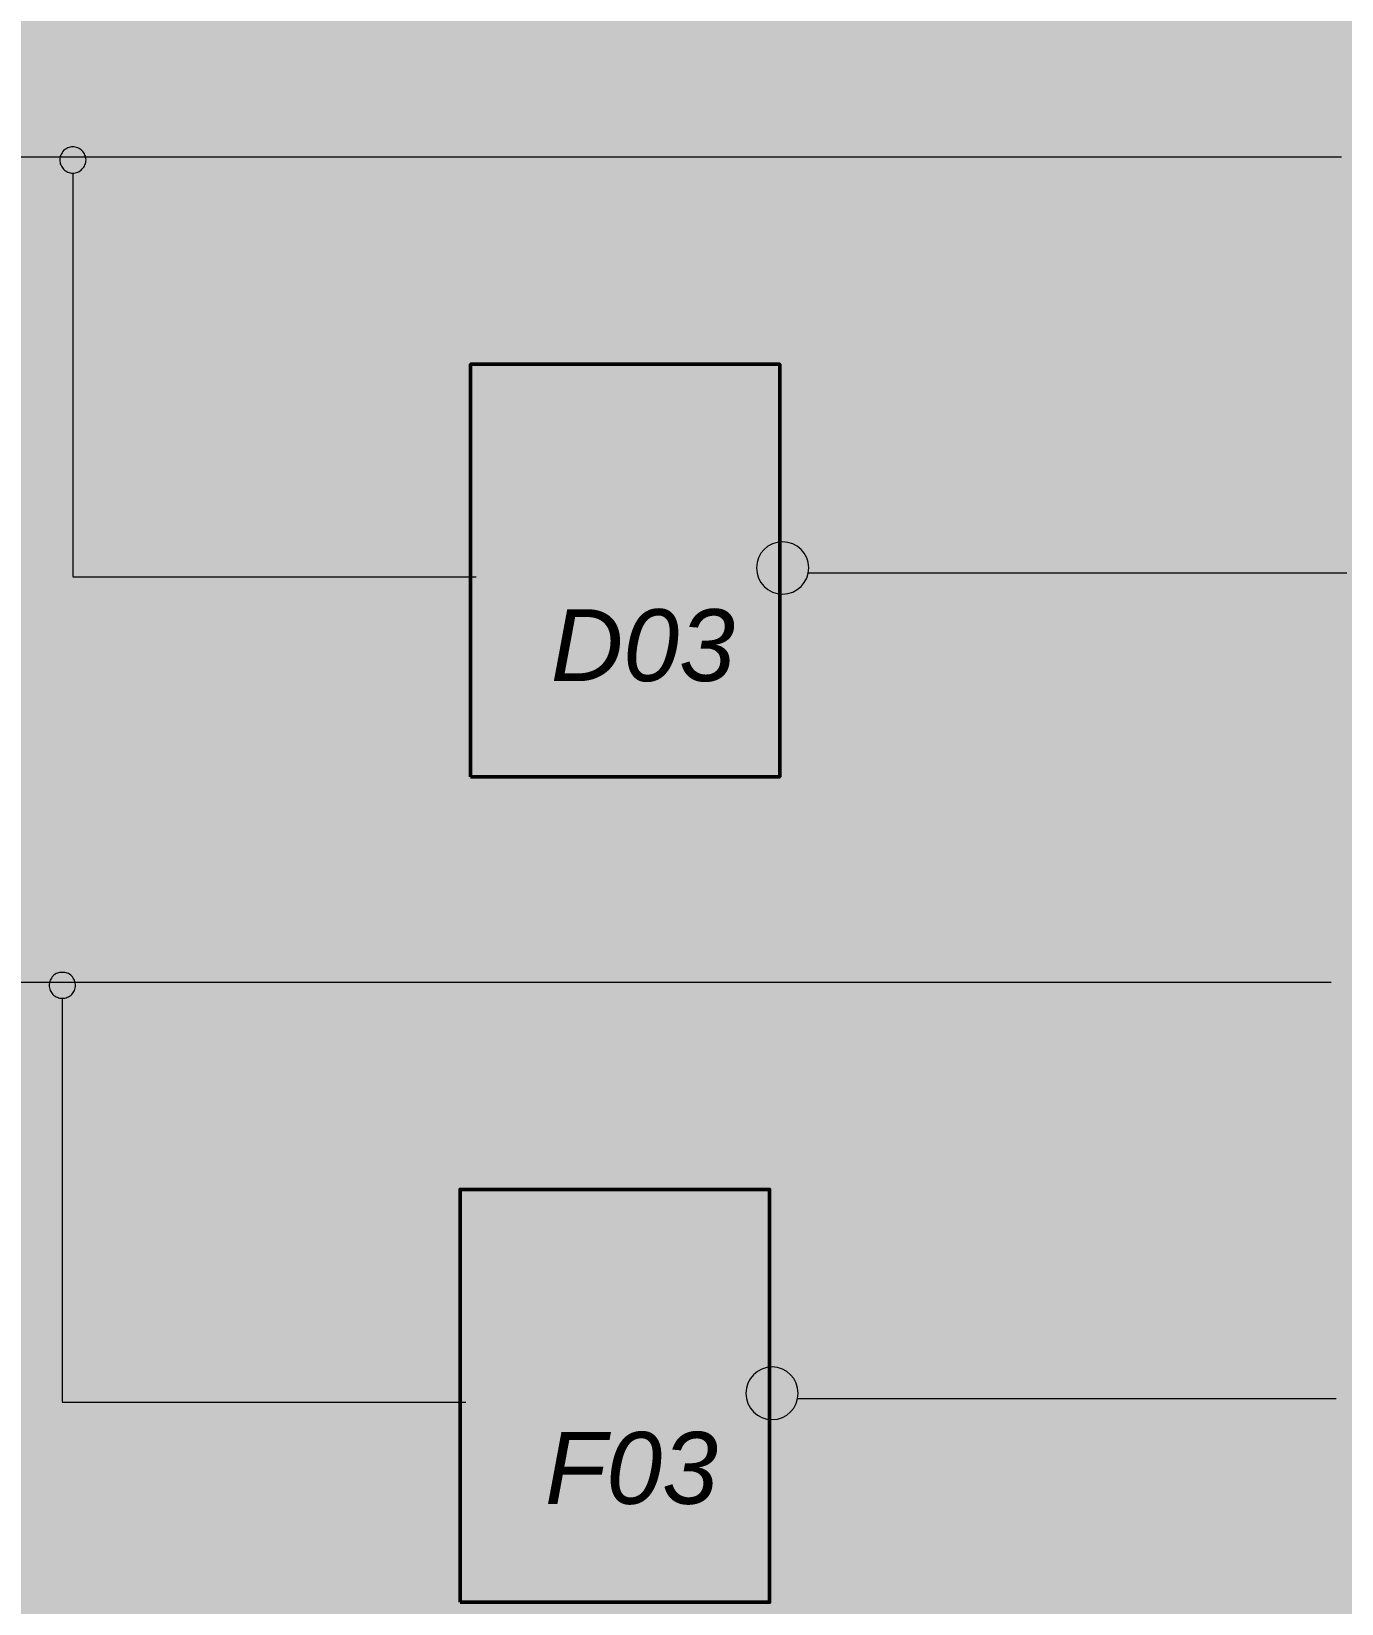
# Model space of a CAD drawing. Header units: millimetres. Extents: x 0 to 295, y 2 to 210.
# Drawn here: x 37 to 99.9, y 45 to 120.5 of the extents above; entities that cross this region are included whole.
import ezdxf

# ---------------------------------------------------------------- set-up
doc = ezdxf.new("R2010")
doc.units = ezdxf.units.MM
doc.header["$MEASUREMENT"] = 0
doc.layers.get('0').update_dxf_attribs({"linetype": 'CONTINUOUS'})
doc.styles.add('Arial$201', font='ariali.ttf', dxfattribs={"oblique": 15, "height": 6.045128})

msp = doc.modelspace()

# ---------------------------------------------------------------- hatches: boundary and pattern name
at = {"true_color": 0xffffff}
for points in [[(-0.131, 210.23), (-0.131, 1.772), (294.435, 1.772), (294.435, 210.23)], [(-0.131, 210.23), (-0.131, 2.034), (294.435, 2.034), (294.435, 210.23)], [(58.084, 104.558), (58.084, 84.749), (72.941, 84.749), (72.941, 104.558)], [(57.575, 64.923), (57.575, 45.097), (72.449, 45.097), (72.449, 64.923)]]:
    msp.add_hatch(color=0, dxfattribs=at).paths.add_polyline_path(points)
at = {"true_color": 0x000007}
h = msp.add_hatch(color=0, dxfattribs=at)
edge = h.paths.add_edge_path()
edge.add_line((94.898, 116.332), (95.243, 116.381))
edge.add_spline(control_points=[(95.243, 116.381), (95.275, 116.168), (95.325, 116.021), (95.423, 115.939), (95.423, 115.939), (95.505, 115.857), (95.62, 115.807), (95.767, 115.807), (95.767, 115.807), (95.948, 115.807), (96.095, 115.873), (96.227, 116.004), (96.227, 116.004), (96.358, 116.119), (96.423, 116.266), (96.423, 116.43), (96.423, 116.43), (96.423, 116.578), (96.374, 116.693), (96.276, 116.775), (96.276, 116.775), (96.177, 116.873), (96.046, 116.922), (95.882, 116.922), (95.882, 116.922), (95.866, 116.922), (95.833, 116.922), (95.767, 116.906)], knot_values=[0, 0, 0, 0, 0.035714, 0.035714, 0.035714, 0.035714, 0.071429, 0.071429, 0.071429, 0.071429, 0.107143, 0.107143, 0.107143, 0.107143, 0.142857, 0.142857, 0.142857, 0.142857, 0.178571, 0.178571, 0.178571, 0.178571, 0.214286, 0.214286, 0.214286, 0.214286, 1, 1, 1, 1], degree=3, periodic=0)
edge.add_line((95.767, 116.906), (95.833, 117.218))
edge.add_spline(control_points=[(95.833, 117.218), (95.866, 117.201), (95.899, 117.201), (95.931, 117.201), (95.931, 117.201), (96.145, 117.201), (96.292, 117.25), (96.407, 117.349), (96.407, 117.349), (96.505, 117.447), (96.571, 117.578), (96.571, 117.71), (96.571, 117.71), (96.571, 117.841), (96.522, 117.956), (96.44, 118.054), (96.44, 118.054), (96.341, 118.136), (96.227, 118.185), (96.095, 118.185), (96.095, 118.185), (95.981, 118.185), (95.866, 118.136), (95.767, 118.054), (95.767, 118.054), (95.653, 117.956), (95.587, 117.824), (95.571, 117.66)], knot_values=[0, 0, 0, 0, 0.035714, 0.035714, 0.035714, 0.035714, 0.071429, 0.071429, 0.071429, 0.071429, 0.107143, 0.107143, 0.107143, 0.107143, 0.142857, 0.142857, 0.142857, 0.142857, 0.178571, 0.178571, 0.178571, 0.178571, 0.214286, 0.214286, 0.214286, 0.214286, 1, 1, 1, 1], degree=3, periodic=0)
edge.add_line((95.571, 117.66), (95.21, 117.726))
edge.add_spline(control_points=[(95.21, 117.726), (95.275, 117.956), (95.39, 118.152), (95.538, 118.283), (95.538, 118.283), (95.702, 118.398), (95.899, 118.464), (96.128, 118.464), (96.128, 118.464), (96.358, 118.464), (96.554, 118.398), (96.702, 118.251), (96.702, 118.251), (96.85, 118.12), (96.915, 117.939), (96.915, 117.726), (96.915, 117.726), (96.915, 117.578), (96.882, 117.447), (96.8, 117.332), (96.8, 117.332), (96.718, 117.218), (96.604, 117.119), (96.44, 117.054), (96.44, 117.054), (96.554, 116.988), (96.636, 116.906), (96.702, 116.808), (96.702, 116.808), (96.751, 116.709), (96.784, 116.611), (96.784, 116.48), (96.784, 116.48), (96.784, 116.217), (96.686, 116.004), (96.489, 115.807), (96.489, 115.807), (96.292, 115.627), (96.063, 115.529), (95.8, 115.529), (95.8, 115.529), (95.538, 115.529), (95.325, 115.594), (95.161, 115.742), (95.161, 115.742), (94.997, 115.889), (94.915, 116.086), (94.898, 116.332)], knot_values=[0, 0, 0, 0, 0.020833, 0.020833, 0.020833, 0.020833, 0.041667, 0.041667, 0.041667, 0.041667, 0.0625, 0.0625, 0.0625, 0.0625, 0.083333, 0.083333, 0.083333, 0.083333, 0.104167, 0.104167, 0.104167, 0.104167, 0.125, 0.125, 0.125, 0.125, 0.145833, 0.145833, 0.145833, 0.145833, 0.166667, 0.166667, 0.166667, 0.166667, 0.1875, 0.1875, 0.1875, 0.1875, 0.208333, 0.208333, 0.208333, 0.208333, 0.229167, 0.229167, 0.229167, 0.229167, 1, 1, 1, 1], degree=3, periodic=0)
h = msp.add_hatch(color=0, dxfattribs=at)
edge = h.paths.add_edge_path()
edge.add_spline(control_points=[(39.602, 114.381), (39.602, 114.299), (39.586, 114.217), (39.553, 114.135), (39.553, 114.135), (39.52, 114.053), (39.471, 113.987), (39.406, 113.938), (39.406, 113.938), (39.356, 113.872), (39.291, 113.823), (39.209, 113.79), (39.209, 113.79), (39.127, 113.758), (39.045, 113.741), (38.963, 113.741), (38.963, 113.741), (38.881, 113.741), (38.799, 113.758), (38.733, 113.79), (38.733, 113.79), (38.651, 113.823), (38.586, 113.872), (38.52, 113.938), (38.52, 113.938), (38.471, 113.987), (38.422, 114.053), (38.389, 114.135), (38.389, 114.135), (38.356, 114.217), (38.34, 114.299), (38.34, 114.381), (38.34, 114.381), (38.34, 114.463), (38.356, 114.545), (38.389, 114.61), (38.389, 114.61), (38.422, 114.692), (38.471, 114.758), (38.52, 114.823), (38.52, 114.823), (38.586, 114.889), (38.651, 114.922), (38.733, 114.955), (38.733, 114.955), (38.799, 114.987), (38.881, 115.004), (38.963, 115.004), (38.963, 115.004), (39.045, 115.004), (39.127, 114.987), (39.209, 114.955), (39.209, 114.955), (39.291, 114.922), (39.356, 114.889), (39.406, 114.823), (39.406, 114.823), (39.471, 114.758), (39.52, 114.692), (39.553, 114.61), (39.553, 114.61), (39.586, 114.545), (39.602, 114.463), (39.602, 114.381)], knot_values=[0, 0, 0, 0, 0.015625, 0.015625, 0.015625, 0.015625, 0.03125, 0.03125, 0.03125, 0.03125, 0.046875, 0.046875, 0.046875, 0.046875, 0.0625, 0.0625, 0.0625, 0.0625, 0.078125, 0.078125, 0.078125, 0.078125, 0.09375, 0.09375, 0.09375, 0.09375, 0.109375, 0.109375, 0.109375, 0.109375, 0.125, 0.125, 0.125, 0.125, 0.140625, 0.140625, 0.140625, 0.140625, 0.15625, 0.15625, 0.15625, 0.15625, 0.171875, 0.171875, 0.171875, 0.171875, 0.1875, 0.1875, 0.1875, 0.1875, 0.203125, 0.203125, 0.203125, 0.203125, 0.21875, 0.21875, 0.21875, 0.21875, 0.234375, 0.234375, 0.234375, 0.234375, 1, 1, 1, 1], degree=3, periodic=0)
for points in [[(65.315, 98.966), (65.758, 101.131), (65.758, 101.131), (65.733, 101.112), (65.707, 101.094), (65.681, 101.076), (65.654, 101.058), (65.626, 101.041), (65.598, 101.024), (65.568, 101.007), (65.538, 100.99), (65.507, 100.973), (65.476, 100.957), (65.443, 100.941), (65.41, 100.926), (65.375, 100.91), (65.34, 100.896), (65.304, 100.881), (65.267, 100.867), (65.23, 100.853), (65.191, 100.84), (65.151, 100.827), (65.11, 100.815), (65.069, 100.803), (65.026, 100.791), (64.983, 100.78), (64.938, 100.77), (64.938, 100.77), (65.004, 101.081), (65.004, 101.081), (65.026, 101.092), (65.049, 101.102), (65.071, 101.112), (65.093, 101.123), (65.115, 101.133), (65.136, 101.143), (65.158, 101.154), (65.18, 101.165), (65.201, 101.175), (65.223, 101.186), (65.245, 101.197), (65.266, 101.209), (65.288, 101.22), (65.309, 101.231), (65.331, 101.243), (65.352, 101.255), (65.374, 101.267), (65.396, 101.28), (65.418, 101.292), (65.44, 101.305), (65.462, 101.319), (65.484, 101.332), (65.506, 101.346), (65.528, 101.36), (65.528, 101.36), (65.549, 101.374), (65.569, 101.389), (65.588, 101.403), (65.608, 101.416), (65.627, 101.43), (65.645, 101.443), (65.664, 101.457), (65.682, 101.47), (65.699, 101.483), (65.716, 101.496), (65.733, 101.509), (65.75, 101.522), (65.766, 101.535), (65.782, 101.548), (65.798, 101.56), (65.813, 101.573), (65.828, 101.585), (65.842, 101.598), (65.856, 101.61), (65.87, 101.623), (65.884, 101.635), (65.897, 101.647), (65.91, 101.659), (65.922, 101.672), (65.928, 101.678), (65.934, 101.684), (65.941, 101.691), (65.947, 101.698), (65.953, 101.705), (65.959, 101.712), (65.965, 101.719), (65.971, 101.726), (65.977, 101.733), (65.984, 101.741), (65.99, 101.748), (65.996, 101.756), (66.002, 101.764), (66.008, 101.771), (66.014, 101.779), (66.02, 101.787), (66.027, 101.795), (66.033, 101.803), (66.039, 101.811), (66.045, 101.819), (66.051, 101.828), (66.057, 101.836), (66.063, 101.844), (66.07, 101.852), (66.266, 101.852), (65.66, 98.966), (65.315, 98.966), (65.66, 98.966)], [(64.807, 59.429), (65.266, 61.61), (65.266, 61.61), (65.241, 61.592), (65.215, 61.574), (65.188, 61.556), (65.161, 61.538), (65.132, 61.52), (65.103, 61.503), (65.073, 61.486), (65.042, 61.469), (65.01, 61.452), (64.977, 61.435), (64.944, 61.419), (64.909, 61.403), (64.874, 61.387), (64.838, 61.372), (64.801, 61.357), (64.763, 61.342), (64.725, 61.327), (64.685, 61.313), (64.645, 61.299), (64.603, 61.285), (64.561, 61.271), (64.518, 61.258), (64.474, 61.246), (64.43, 61.233), (64.43, 61.233), (64.495, 61.561), (64.495, 61.561), (64.518, 61.569), (64.54, 61.578), (64.563, 61.587), (64.585, 61.596), (64.608, 61.606), (64.63, 61.616), (64.653, 61.626), (64.675, 61.637), (64.697, 61.648), (64.72, 61.659), (64.742, 61.67), (64.764, 61.682), (64.786, 61.694), (64.808, 61.706), (64.83, 61.718), (64.851, 61.731), (64.873, 61.744), (64.894, 61.757), (64.916, 61.77), (64.937, 61.784), (64.958, 61.798), (64.979, 61.811), (65, 61.826), (65.02, 61.84), (65.02, 61.84), (65.042, 61.854), (65.064, 61.868), (65.085, 61.882), (65.106, 61.896), (65.126, 61.909), (65.146, 61.923), (65.165, 61.936), (65.184, 61.949), (65.202, 61.962), (65.22, 61.975), (65.237, 61.987), (65.254, 62), (65.27, 62.012), (65.286, 62.024), (65.301, 62.036), (65.315, 62.048), (65.329, 62.059), (65.343, 62.07), (65.356, 62.082), (65.369, 62.093), (65.381, 62.103), (65.392, 62.114), (65.403, 62.125), (65.414, 62.135), (65.42, 62.141), (65.426, 62.148), (65.432, 62.154), (65.438, 62.161), (65.444, 62.168), (65.451, 62.175), (65.457, 62.182), (65.463, 62.19), (65.469, 62.197), (65.475, 62.205), (65.481, 62.213), (65.487, 62.221), (65.494, 62.229), (65.5, 62.238), (65.506, 62.246), (65.512, 62.255), (65.518, 62.264), (65.524, 62.273), (65.531, 62.283), (65.537, 62.292), (65.543, 62.302), (65.549, 62.312), (65.555, 62.322), (65.561, 62.332), (65.774, 62.332), (65.168, 59.429), (64.807, 59.429), (65.168, 59.429)]]:
    msp.add_hatch(color=0, dxfattribs=at).paths.add_polyline_path(points)
h = msp.add_hatch(color=0, dxfattribs=at)
h.paths.add_polyline_path([(95.882, 94.932), (96.03, 95.67), (94.865, 95.67), (94.931, 96.014), (96.554, 97.818), (96.833, 97.818), (96.456, 95.982), (96.866, 95.982), (96.8, 95.67), (96.391, 95.67), (96.243, 94.932)])
h.paths.add_polyline_path([(96.095, 95.982), (96.358, 97.179), (95.275, 95.982)])
at = {"true_color": 0xffffff}
h = msp.add_hatch(color=0, dxfattribs=at)
edge = h.paths.add_edge_path()
edge.add_spline(control_points=[(71.826, 94.784), (71.826, 95.473), (72.383, 96.031), (73.072, 96.031), (73.072, 96.031), (73.777, 96.031), (74.334, 95.473), (74.334, 94.784), (74.334, 94.784), (74.334, 94.079), (73.777, 93.522), (73.072, 93.522), (73.072, 93.522), (72.383, 93.522), (71.826, 94.079), (71.826, 94.784)], knot_values=[0, 0, 0, 0, 0.0625, 0.0625, 0.0625, 0.0625, 0.125, 0.125, 0.125, 0.125, 0.1875, 0.1875, 0.1875, 0.1875, 1, 1, 1, 1], degree=3, periodic=0)
at = {"true_color": 0x000007}
h = msp.add_hatch(color=0, dxfattribs=at)
edge = h.paths.add_edge_path()
edge.add_line((94.455, 76.877), (94.816, 76.91))
edge.add_spline(control_points=[(94.816, 76.91), (94.816, 76.861), (94.816, 76.828), (94.816, 76.812), (94.816, 76.812), (94.816, 76.73), (94.833, 76.648), (94.882, 76.549), (94.882, 76.549), (94.915, 76.467), (94.98, 76.402), (95.062, 76.352), (95.062, 76.352), (95.128, 76.303), (95.21, 76.287), (95.292, 76.287), (95.292, 76.287), (95.407, 76.287), (95.521, 76.32), (95.636, 76.402), (95.636, 76.402), (95.751, 76.467), (95.833, 76.582), (95.915, 76.73), (95.915, 76.73), (95.981, 76.877), (96.013, 77.025), (96.013, 77.156), (96.013, 77.156), (96.013, 77.32), (95.964, 77.451), (95.866, 77.55), (95.866, 77.55), (95.784, 77.648), (95.653, 77.697), (95.505, 77.697), (95.505, 77.697), (95.39, 77.697), (95.292, 77.664), (95.21, 77.615), (95.21, 77.615), (95.111, 77.566), (95.029, 77.5), (94.947, 77.402)], knot_values=[0, 0, 0, 0, 0.022727, 0.022727, 0.022727, 0.022727, 0.045455, 0.045455, 0.045455, 0.045455, 0.068182, 0.068182, 0.068182, 0.068182, 0.090909, 0.090909, 0.090909, 0.090909, 0.113636, 0.113636, 0.113636, 0.113636, 0.136364, 0.136364, 0.136364, 0.136364, 0.159091, 0.159091, 0.159091, 0.159091, 0.181818, 0.181818, 0.181818, 0.181818, 0.204545, 0.204545, 0.204545, 0.204545, 0.227273, 0.227273, 0.227273, 0.227273, 1, 1, 1, 1], degree=3, periodic=0)
edge.add_line((94.947, 77.402), (94.636, 77.418))
edge.add_line((94.636, 77.418), (95.062, 78.894))
edge.add_line((95.062, 78.894), (96.472, 78.894))
edge.add_line((96.472, 78.894), (96.407, 78.566))
edge.add_line((96.407, 78.566), (95.308, 78.566))
edge.add_line((95.308, 78.566), (95.095, 77.828))
edge.add_spline(control_points=[(95.095, 77.828), (95.177, 77.894), (95.259, 77.943), (95.341, 77.96), (95.341, 77.96), (95.439, 77.992), (95.521, 78.009), (95.62, 78.009), (95.62, 78.009), (95.833, 78.009), (96.013, 77.943), (96.161, 77.796), (96.161, 77.796), (96.292, 77.648), (96.374, 77.451), (96.374, 77.189), (96.374, 77.189), (96.374, 76.976), (96.325, 76.762), (96.227, 76.582), (96.227, 76.582), (96.128, 76.402), (95.997, 76.254), (95.817, 76.156), (95.817, 76.156), (95.653, 76.057), (95.472, 75.992), (95.275, 75.992), (95.275, 75.992), (95.111, 75.992), (94.964, 76.041), (94.833, 76.107), (94.833, 76.107), (94.701, 76.188), (94.619, 76.287), (94.554, 76.418), (94.554, 76.418), (94.488, 76.549), (94.455, 76.68), (94.455, 76.812), (94.455, 76.812), (94.455, 76.828), (94.455, 76.844), (94.455, 76.877)], knot_values=[0, 0, 0, 0, 0.022727, 0.022727, 0.022727, 0.022727, 0.045455, 0.045455, 0.045455, 0.045455, 0.068182, 0.068182, 0.068182, 0.068182, 0.090909, 0.090909, 0.090909, 0.090909, 0.113636, 0.113636, 0.113636, 0.113636, 0.136364, 0.136364, 0.136364, 0.136364, 0.159091, 0.159091, 0.159091, 0.159091, 0.181818, 0.181818, 0.181818, 0.181818, 0.204545, 0.204545, 0.204545, 0.204545, 0.227273, 0.227273, 0.227273, 0.227273, 1, 1, 1, 1], degree=3, periodic=0)
h = msp.add_hatch(color=0, dxfattribs=at)
edge = h.paths.add_edge_path()
edge.add_spline(control_points=[(39.094, 74.729), (39.094, 74.647), (39.078, 74.565), (39.045, 74.483), (39.045, 74.483), (39.012, 74.417), (38.963, 74.352), (38.914, 74.286), (38.914, 74.286), (38.848, 74.221), (38.783, 74.188), (38.701, 74.155), (38.701, 74.155), (38.619, 74.122), (38.553, 74.106), (38.455, 74.106), (38.455, 74.106), (38.373, 74.106), (38.291, 74.122), (38.225, 74.155), (38.225, 74.155), (38.143, 74.188), (38.077, 74.221), (38.012, 74.286), (38.012, 74.286), (37.963, 74.352), (37.913, 74.417), (37.881, 74.483), (37.881, 74.483), (37.848, 74.565), (37.831, 74.647), (37.831, 74.729), (37.831, 74.729), (37.831, 74.811), (37.848, 74.893), (37.881, 74.975), (37.881, 74.975), (37.913, 75.041), (37.963, 75.123), (38.012, 75.172), (38.012, 75.172), (38.077, 75.237), (38.143, 75.287), (38.225, 75.319), (38.225, 75.319), (38.291, 75.336), (38.373, 75.352), (38.455, 75.352), (38.455, 75.352), (38.553, 75.352), (38.619, 75.336), (38.701, 75.319), (38.701, 75.319), (38.783, 75.287), (38.848, 75.237), (38.914, 75.172), (38.914, 75.172), (38.963, 75.123), (39.012, 75.041), (39.045, 74.975), (39.045, 74.975), (39.078, 74.893), (39.094, 74.811), (39.094, 74.729)], knot_values=[0, 0, 0, 0, 0.015625, 0.015625, 0.015625, 0.015625, 0.03125, 0.03125, 0.03125, 0.03125, 0.046875, 0.046875, 0.046875, 0.046875, 0.0625, 0.0625, 0.0625, 0.0625, 0.078125, 0.078125, 0.078125, 0.078125, 0.09375, 0.09375, 0.09375, 0.09375, 0.109375, 0.109375, 0.109375, 0.109375, 0.125, 0.125, 0.125, 0.125, 0.140625, 0.140625, 0.140625, 0.140625, 0.15625, 0.15625, 0.15625, 0.15625, 0.171875, 0.171875, 0.171875, 0.171875, 0.1875, 0.1875, 0.1875, 0.1875, 0.203125, 0.203125, 0.203125, 0.203125, 0.21875, 0.21875, 0.21875, 0.21875, 0.234375, 0.234375, 0.234375, 0.234375, 1, 1, 1, 1], degree=3, periodic=0)
h = msp.add_hatch(color=0, dxfattribs=at)
edge = h.paths.add_edge_path()
edge.add_spline(control_points=[(94.98, 56.822), (95.079, 56.904), (95.177, 56.969), (95.275, 57.019), (95.275, 57.019), (95.374, 57.051), (95.472, 57.068), (95.571, 57.068), (95.571, 57.068), (95.8, 57.068), (95.981, 57.002), (96.112, 56.855), (96.112, 56.855), (96.259, 56.691), (96.325, 56.494), (96.325, 56.248), (96.325, 56.248), (96.325, 55.92), (96.227, 55.641), (96.013, 55.412), (96.013, 55.412), (95.833, 55.198), (95.603, 55.1), (95.341, 55.1), (95.341, 55.1), (95.111, 55.1), (94.915, 55.198), (94.751, 55.362), (94.751, 55.362), (94.587, 55.543), (94.505, 55.789), (94.505, 56.117), (94.505, 56.117), (94.505, 56.412), (94.554, 56.707), (94.669, 57.019), (94.669, 57.019), (94.734, 57.248), (94.833, 57.445), (94.947, 57.593), (94.947, 57.593), (95.079, 57.757), (95.193, 57.871), (95.325, 57.937), (95.325, 57.937), (95.456, 58.019), (95.603, 58.052), (95.767, 58.052), (95.767, 58.052), (95.964, 58.052), (96.128, 57.986), (96.243, 57.871), (96.243, 57.871), (96.374, 57.74), (96.44, 57.56), (96.456, 57.33)], knot_values=[0, 0, 0, 0, 0.017857, 0.017857, 0.017857, 0.017857, 0.035714, 0.035714, 0.035714, 0.035714, 0.053571, 0.053571, 0.053571, 0.053571, 0.071429, 0.071429, 0.071429, 0.071429, 0.089286, 0.089286, 0.089286, 0.089286, 0.107143, 0.107143, 0.107143, 0.107143, 0.125, 0.125, 0.125, 0.125, 0.142857, 0.142857, 0.142857, 0.142857, 0.160714, 0.160714, 0.160714, 0.160714, 0.178571, 0.178571, 0.178571, 0.178571, 0.196429, 0.196429, 0.196429, 0.196429, 0.214286, 0.214286, 0.214286, 0.214286, 0.232143, 0.232143, 0.232143, 0.232143, 1, 1, 1, 1], degree=3, periodic=0)
edge.add_line((96.456, 57.33), (96.128, 57.314))
edge.add_spline(control_points=[(96.128, 57.314), (96.112, 57.461), (96.063, 57.576), (95.997, 57.642), (95.997, 57.642), (95.931, 57.707), (95.849, 57.757), (95.735, 57.757), (95.735, 57.757), (95.636, 57.757), (95.521, 57.707), (95.423, 57.625), (95.423, 57.625), (95.308, 57.543), (95.226, 57.412), (95.144, 57.265), (95.144, 57.265), (95.062, 57.101), (95.013, 56.953), (94.98, 56.822)], knot_values=[0, 0, 0, 0, 0.05, 0.05, 0.05, 0.05, 0.1, 0.1, 0.1, 0.1, 0.15, 0.15, 0.15, 0.15, 0.2, 0.2, 0.2, 0.2, 1, 1, 1, 1], degree=3, periodic=0)
edge = h.paths.add_edge_path()
edge.add_spline(control_points=[(94.865, 55.969), (94.865, 55.805), (94.915, 55.658), (95.013, 55.559), (95.013, 55.559), (95.111, 55.444), (95.226, 55.379), (95.357, 55.379), (95.357, 55.379), (95.439, 55.379), (95.538, 55.428), (95.636, 55.494), (95.636, 55.494), (95.735, 55.559), (95.817, 55.658), (95.882, 55.789), (95.882, 55.789), (95.964, 55.936), (95.997, 56.068), (95.997, 56.215), (95.997, 56.215), (95.997, 56.379), (95.948, 56.527), (95.849, 56.625), (95.849, 56.625), (95.751, 56.74), (95.636, 56.789), (95.505, 56.789), (95.505, 56.789), (95.341, 56.789), (95.193, 56.707), (95.062, 56.559), (95.062, 56.559), (94.931, 56.395), (94.865, 56.199), (94.865, 55.969)], knot_values=[0, 0, 0, 0, 0.027778, 0.027778, 0.027778, 0.027778, 0.055556, 0.055556, 0.055556, 0.055556, 0.083333, 0.083333, 0.083333, 0.083333, 0.111111, 0.111111, 0.111111, 0.111111, 0.138889, 0.138889, 0.138889, 0.138889, 0.166667, 0.166667, 0.166667, 0.166667, 0.194444, 0.194444, 0.194444, 0.194444, 0.222222, 0.222222, 0.222222, 0.222222, 1, 1, 1, 1], degree=3, periodic=0)
at = {"true_color": 0xffffff}
h = msp.add_hatch(color=0, dxfattribs=at)
edge = h.paths.add_edge_path()
edge.add_spline(control_points=[(71.317, 55.133), (71.317, 55.822), (71.875, 56.395), (72.58, 56.395), (72.58, 56.395), (73.269, 56.395), (73.826, 55.822), (73.826, 55.133), (73.826, 55.133), (73.826, 54.428), (73.269, 53.87), (72.58, 53.87), (72.58, 53.87), (71.875, 53.87), (71.317, 54.428), (71.317, 55.133)], knot_values=[0, 0, 0, 0, 0.0625, 0.0625, 0.0625, 0.0625, 0.125, 0.125, 0.125, 0.125, 0.1875, 0.1875, 0.1875, 0.1875, 1, 1, 1, 1], degree=3, periodic=0)

# ---------------------------------------------------------------- linework, layer by layer
at = {"color": 0, "linetype": 'Continuous', "lineweight": 20, "true_color": 0x000007}
for points in [[(29.14, 114.528), (99.933, 114.528), (99.933, 114.528)], [(38.963, 113.741), (38.963, 94.374), (38.963, 94.374)], [(74.334, 94.538), (100.195, 94.538), (100.195, 94.538)], [(38.963, 94.358), (58.346, 94.358), (58.346, 94.358)], [(28.648, 74.877), (99.441, 74.877), (99.441, 74.877)], [(38.455, 74.106), (38.455, 54.739), (38.455, 54.739)], [(38.455, 54.706), (57.854, 54.706), (57.854, 54.706)], [(73.826, 54.887), (99.687, 54.887), (99.687, 54.887)]]:
    msp.add_lwpolyline(points, dxfattribs=at)
at = {"color": 0, "linetype": 'Continuous', "lineweight": 50, "true_color": 0x000007}
for points in [[(58.084, 84.749), (72.941, 84.749), (72.941, 104.558), (58.084, 104.558)], [(57.575, 45.097), (72.449, 45.097), (72.449, 64.923), (57.575, 64.923)]]:
    msp.add_lwpolyline(points, close=True, dxfattribs=at)
at = {"color": 0, "linetype": 'Continuous', "lineweight": 20, "true_color": 0x000007}
for points, knots in [([(39.602, 114.381), (39.602, 114.299), (39.586, 114.217), (39.553, 114.135), (39.553, 114.135), (39.52, 114.053), (39.471, 113.987), (39.406, 113.938), (39.406, 113.938), (39.356, 113.872), (39.291, 113.823), (39.209, 113.79), (39.209, 113.79), (39.127, 113.758), (39.045, 113.741), (38.963, 113.741), (38.963, 113.741), (38.881, 113.741), (38.799, 113.758), (38.733, 113.79), (38.733, 113.79), (38.651, 113.823), (38.586, 113.872), (38.52, 113.938), (38.52, 113.938), (38.471, 113.987), (38.422, 114.053), (38.389, 114.135), (38.389, 114.135), (38.356, 114.217), (38.34, 114.299), (38.34, 114.381), (38.34, 114.381), (38.34, 114.463), (38.356, 114.545), (38.389, 114.61), (38.389, 114.61), (38.422, 114.692), (38.471, 114.758), (38.52, 114.823), (38.52, 114.823), (38.586, 114.889), (38.651, 114.922), (38.733, 114.955), (38.733, 114.955), (38.799, 114.987), (38.881, 115.004), (38.963, 115.004), (38.963, 115.004), (39.045, 115.004), (39.127, 114.987), (39.209, 114.955), (39.209, 114.955), (39.291, 114.922), (39.356, 114.889), (39.406, 114.823), (39.406, 114.823), (39.471, 114.758), (39.52, 114.692), (39.553, 114.61), (39.553, 114.61), (39.586, 114.545), (39.602, 114.463), (39.602, 114.381)], [0, 0, 0, 0, 0.015625, 0.015625, 0.015625, 0.015625, 0.03125, 0.03125, 0.03125, 0.03125, 0.046875, 0.046875, 0.046875, 0.046875, 0.0625, 0.0625, 0.0625, 0.0625, 0.078125, 0.078125, 0.078125, 0.078125, 0.09375, 0.09375, 0.09375, 0.09375, 0.109375, 0.109375, 0.109375, 0.109375, 0.125, 0.125, 0.125, 0.125, 0.140625, 0.140625, 0.140625, 0.140625, 0.15625, 0.15625, 0.15625, 0.15625, 0.171875, 0.171875, 0.171875, 0.171875, 0.1875, 0.1875, 0.1875, 0.1875, 0.203125, 0.203125, 0.203125, 0.203125, 0.21875, 0.21875, 0.21875, 0.21875, 0.234375, 0.234375, 0.234375, 0.234375, 1, 1, 1, 1]), ([(71.826, 94.784), (71.826, 95.473), (72.383, 96.031), (73.072, 96.031), (73.072, 96.031), (73.777, 96.031), (74.334, 95.473), (74.334, 94.784), (74.334, 94.784), (74.334, 94.079), (73.777, 93.522), (73.072, 93.522), (73.072, 93.522), (72.383, 93.522), (71.826, 94.079), (71.826, 94.784)], [0, 0, 0, 0, 0.0625, 0.0625, 0.0625, 0.0625, 0.125, 0.125, 0.125, 0.125, 0.1875, 0.1875, 0.1875, 0.1875, 1, 1, 1, 1]), ([(39.094, 74.729), (39.094, 74.647), (39.078, 74.565), (39.045, 74.483), (39.045, 74.483), (39.012, 74.417), (38.963, 74.352), (38.914, 74.286), (38.914, 74.286), (38.848, 74.221), (38.783, 74.188), (38.701, 74.155), (38.701, 74.155), (38.619, 74.122), (38.553, 74.106), (38.455, 74.106), (38.455, 74.106), (38.373, 74.106), (38.291, 74.122), (38.225, 74.155), (38.225, 74.155), (38.143, 74.188), (38.077, 74.221), (38.012, 74.286), (38.012, 74.286), (37.963, 74.352), (37.913, 74.417), (37.881, 74.483), (37.881, 74.483), (37.848, 74.565), (37.831, 74.647), (37.831, 74.729), (37.831, 74.729), (37.831, 74.811), (37.848, 74.893), (37.881, 74.975), (37.881, 74.975), (37.913, 75.041), (37.963, 75.123), (38.012, 75.172), (38.012, 75.172), (38.077, 75.237), (38.143, 75.287), (38.225, 75.319), (38.225, 75.319), (38.291, 75.336), (38.373, 75.352), (38.455, 75.352), (38.455, 75.352), (38.553, 75.352), (38.619, 75.336), (38.701, 75.319), (38.701, 75.319), (38.783, 75.287), (38.848, 75.237), (38.914, 75.172), (38.914, 75.172), (38.963, 75.123), (39.012, 75.041), (39.045, 74.975), (39.045, 74.975), (39.078, 74.893), (39.094, 74.811), (39.094, 74.729)], [0, 0, 0, 0, 0.015625, 0.015625, 0.015625, 0.015625, 0.03125, 0.03125, 0.03125, 0.03125, 0.046875, 0.046875, 0.046875, 0.046875, 0.0625, 0.0625, 0.0625, 0.0625, 0.078125, 0.078125, 0.078125, 0.078125, 0.09375, 0.09375, 0.09375, 0.09375, 0.109375, 0.109375, 0.109375, 0.109375, 0.125, 0.125, 0.125, 0.125, 0.140625, 0.140625, 0.140625, 0.140625, 0.15625, 0.15625, 0.15625, 0.15625, 0.171875, 0.171875, 0.171875, 0.171875, 0.1875, 0.1875, 0.1875, 0.1875, 0.203125, 0.203125, 0.203125, 0.203125, 0.21875, 0.21875, 0.21875, 0.21875, 0.234375, 0.234375, 0.234375, 0.234375, 1, 1, 1, 1]), ([(71.317, 55.133), (71.317, 55.822), (71.875, 56.395), (72.58, 56.395), (72.58, 56.395), (73.269, 56.395), (73.826, 55.822), (73.826, 55.133), (73.826, 55.133), (73.826, 54.428), (73.269, 53.87), (72.58, 53.87), (72.58, 53.87), (71.875, 53.87), (71.317, 54.428), (71.317, 55.133)], [0, 0, 0, 0, 0.0625, 0.0625, 0.0625, 0.0625, 0.125, 0.125, 0.125, 0.125, 0.1875, 0.1875, 0.1875, 0.1875, 1, 1, 1, 1])]:
    msp.add_open_spline(points, degree=3, knots=knots, dxfattribs=at)

# ---------------------------------------------------------------- texts
at = {"color": 0, "true_color": 0x000007, "style": 'Arial$201'}
for s, p in [('D03', (61.937, 89.34)), ('F03', (61.658, 49.82))]:
    msp.add_text(s, height=3.4544, dxfattribs=at).set_placement(p)

doc.saveas('drawing.dxf')
